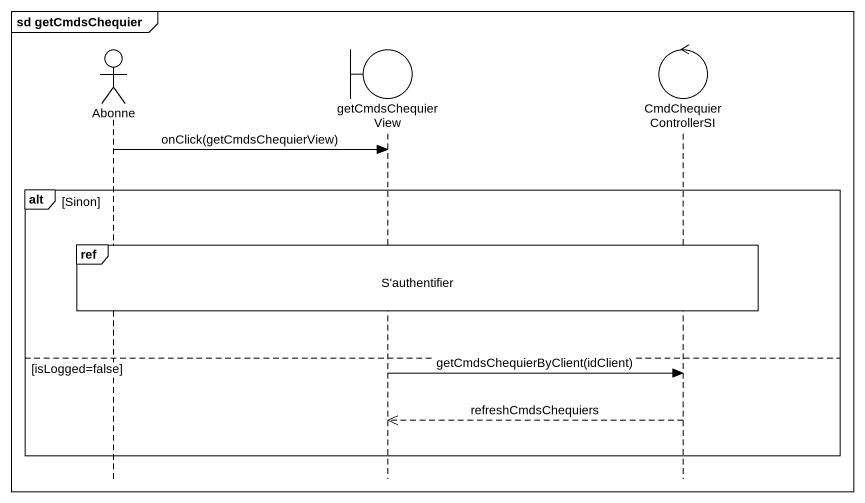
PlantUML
@startuml
mainframe sd getCmdsChequier
hide footbox
actor Abonne
boundary getCmdsChequierView
control CmdChequierControllerSI

Abonne -> getCmdsChequierView : onClick(getCmdsChequierView)
alt Sinon
  ref over Abonne, getCmdsChequierView, CmdChequierControllerSI : S'authentifier
else isLogged=false
  getCmdsChequierView -> CmdChequierControllerSI : getCmdsChequierByClient(idClient)
  CmdChequierControllerSI -->> getCmdsChequierView : refreshCmdsChequiers
end
@enduml
